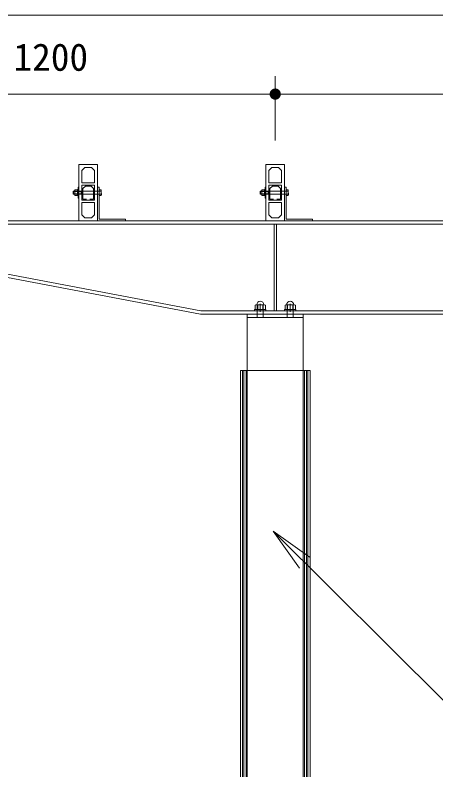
# Model space of a CAD drawing. Units: millimetres at full size, sheet at 1:40; details may follow other scales. Extents: x -800 to 17600, y -600 to 12480.
# Drawn here: x 1911 to 3037, y 3857 to 5874 of the extents above; entities that cross this region are included whole.
import ezdxf
from ezdxf.enums import TextEntityAlignment as Align

# ---------------------------------------------------------------- set-up
doc = ezdxf.new("R2010")
doc.units = ezdxf.units.MM
doc.header["$LTSCALE"] = 40
for name, color, linetype, lineweight in [('D-BMK-HTXT', 7, 'Continuous', 13), ('D-STR-DIM', 7, 'Continuous', 13), ('D-STR-HTXT', 7, 'Continuous', 13)]:
    doc.layers.add(name, color=color, linetype=linetype, lineweight=lineweight)
doc.styles.add('ＭＳ ゴシック', font='')
doc.styles.get('ＭＳ ゴシック').set_extended_font_data('MS Gothic')

# ---------------------------------------------------------------- blocks, each defined once
blk = doc.blocks.new('filled_dot')
at = {"color": 0, "linetype": 'Continuous', "lineweight": -2, "const_width": 1.25}
blk.add_lwpolyline([(-0.625, 0, 1), (0.625, 0, 1)], format="xyb", close=True, dxfattribs=at)
blk = doc.blocks.new('open_arrow')
at = {"color": 0, "linetype": 'Continuous', "lineweight": -2}
blk.add_lwpolyline([(7.5, 1.25), (0, 0), (7.5, -1.25)], dxfattribs=at)

msp = doc.modelspace()

# ---------------------------------------------------------------- linework, layer by layer
at = {"layer": 'D-BMK-HTXT'}
for p, q in [((2099.25, 5417.3), (2092.45, 5410.5)), ((2092.45, 5410.5), (2092.45, 5382.45)), ((2114.55, 5417.3), (2099.25, 5417.3)), ((2121.35, 5410.5), (2114.55, 5417.3)), ((2121.35, 5382.45), (2121.35, 5410.5)), ((2577.9, 5407.87), (2579.9, 5407.87)), ((2577.9, 5391.87), (2577.9, 5407.87)), ((2579.9, 5414.87), (2581.9, 5414.87)), ((2579.9, 5384.87), (2579.9, 5414.87)), ((2579.9, 5407.87), (2579.9, 5391.87)), ((2581.9, 5414.87), (2581.9, 5384.87)), ((2599.25, 5417.3), (2592.45, 5410.5)), ((2592.45, 5410.5), (2592.45, 5382.45)), ((2614.55, 5417.3), (2599.25, 5417.3)), ((2621.35, 5410.5), (2614.55, 5417.3)), ((2621.35, 5382.45), (2621.35, 5410.5)), ((2066.4, 5402.79), (2088.4, 5402.79)), ((2066.4, 5396.96), (2088.4, 5396.96)), ((2067.48, 5403.87), (2067.48, 5395.87)), ((2077.32, 5403.63), (2071.68, 5403.63)), ((2071.68, 5396.12), (2077.32, 5396.12)), ((2088.4, 5403.87), (2088.4, 5395.87)), ((2088.4, 5402.79), (2092.15, 5403.87)), ((2088.4, 5396.96), (2092.15, 5395.87)), ((2141.21, 5403.63), (2136.4, 5403.63)), ((2136.4, 5396.12), (2141.21, 5396.12)), ((2566.4, 5402.79), (2588.4, 5402.79)), ((2566.4, 5396.96), (2588.4, 5396.96)), ((2567.48, 5403.87), (2567.48, 5395.87)), ((2577.32, 5403.63), (2571.68, 5403.63)), ((2571.68, 5396.12), (2577.32, 5396.12)), ((2579.9, 5391.87), (2577.9, 5391.87)), ((2588.4, 5403.87), (2588.4, 5395.87)), ((2588.4, 5402.79), (2592.15, 5403.87)), ((2588.4, 5396.96), (2592.15, 5395.87)), ((2641.21, 5403.63), (2636.4, 5403.63)), ((2636.4, 5396.12), (2641.21, 5396.12)), ((2092.45, 5382.45), (2102.45, 5382.45)), ((2111.35, 5382.45), (2121.35, 5382.45)), ((2581.9, 5384.87), (2579.9, 5384.87)), ((2592.45, 5382.45), (2602.45, 5382.45)), ((2611.35, 5382.45), (2621.35, 5382.45)), ((2581.9, 5087.07), (2551.9, 5087.07)), ((2551.9, 5087.07), (2551.9, 5083.87)), ((2581.9, 5083.87), (2551.9, 5083.87)), ((2553.04, 5098.77), (2555.5, 5100.07)), ((2553.04, 5087.07), (2553.04, 5098.77)), ((2578.3, 5100.07), (2555.5, 5100.07)), ((2558.9, 5100.07), (2558.9, 5065.87)), ((2559.97, 5087.07), (2559.97, 5098.77)), ((2566.9, 5081.27), (2566.9, 5102.67)), ((2573.82, 5087.07), (2573.82, 5098.77)), ((2574.9, 5100.07), (2574.9, 5065.87)), ((2580.75, 5098.77), (2578.3, 5100.07)), ((2580.75, 5087.07), (2580.75, 5098.77)), ((2581.9, 5087.07), (2581.9, 5083.87)), ((2631.9, 5087.07), (2661.9, 5087.07)), ((2631.9, 5087.07), (2631.9, 5083.87)), ((2631.9, 5083.87), (2661.9, 5083.87)), ((2633.04, 5098.77), (2635.5, 5100.07)), ((2633.04, 5087.07), (2633.04, 5098.77)), ((2635.5, 5100.07), (2658.3, 5100.07)), ((2638.9, 5100.07), (2638.9, 5065.87)), ((2639.97, 5087.07), (2639.97, 5098.77)), ((2646.9, 5081.27), (2646.9, 5102.67)), ((2653.82, 5087.07), (2653.82, 5098.77)), ((2654.9, 5100.07), (2654.9, 5065.87)), ((2660.75, 5098.77), (2658.3, 5100.07)), ((2660.75, 5087.07), (2660.75, 5098.77)), ((2661.9, 5087.07), (2661.9, 5083.87)), ((2531.9, 4924.87), (2531.9, 5065.87)), ((2681.9, 4924.87), (2681.9, 5065.87)), ((2513.9, 4924.87), (2513.9, 2924.87)), ((2513.9, 4924.87), (2699.9, 4924.87)), ((2519.63, 4924.87), (2519.63, 2924.87)), ((2523.16, 4924.87), (2523.16, 2924.87)), ((2528.9, 4924.87), (2528.9, 2924.87)), ((2531.9, 2924.87), (2531.9, 4924.87)), ((2681.9, 2924.87), (2681.9, 4924.87)), ((2684.9, 4924.87), (2684.9, 2924.87)), ((2690.63, 4924.87), (2690.63, 2924.87)), ((2694.16, 4924.87), (2694.16, 2924.87)), ((2699.9, 4924.87), (2699.9, 2924.87))]:
    msp.add_line(p, q, dxfattribs=at)
for points in [[(2081.9, 5324.87), (2081.9, 5474.87), (2131.9, 5474.87), (2131.9, 5324.87)], [(2581.9, 5324.87), (2581.9, 5474.87), (2631.9, 5474.87), (2631.9, 5324.87)], [(2097.9, 5466.87), (2089.9, 5458.87), (2089.9, 5425.87), (2123.9, 5425.87), (2123.9, 5458.87), (2115.9, 5466.87)], [(2597.9, 5466.87), (2589.9, 5458.87), (2589.9, 5425.87), (2623.9, 5425.87), (2623.9, 5458.87), (2615.9, 5466.87)], [(2071.68, 5392.37), (2071.1, 5393.37), (2071.1, 5406.37), (2071.68, 5407.38), (2077.32, 5407.38), (2077.9, 5406.37), (2077.9, 5393.37), (2077.32, 5392.37)], [(2077.9, 5407.87), (2079.9, 5407.87), (2079.9, 5391.87), (2077.9, 5391.87)], [(2079.9, 5414.87), (2081.9, 5414.87), (2081.9, 5384.87), (2079.9, 5384.87)], [(2089.9, 5379.87), (2089.9, 5419.87), (2123.9, 5419.87), (2123.9, 5379.87)], [(2136.4, 5414.87), (2131.9, 5414.87), (2131.9, 5324.87), (2206.9, 5324.87), (2206.9, 5329.37), (2136.4, 5329.37)], [(2136.4, 5407.38), (2141.21, 5407.38), (2141.79, 5406.37), (2141.79, 5393.37), (2141.21, 5392.37), (2136.4, 5392.37)], [(2571.68, 5392.37), (2571.1, 5393.37), (2571.1, 5406.37), (2571.68, 5407.38), (2577.32, 5407.38), (2577.9, 5406.37), (2577.9, 5393.37), (2577.32, 5392.37)], [(2589.9, 5379.87), (2589.9, 5419.87), (2623.9, 5419.87), (2623.9, 5379.87)], [(2636.4, 5414.87), (2631.9, 5414.87), (2631.9, 5324.87), (2706.9, 5324.87), (2706.9, 5329.37), (2636.4, 5329.37)], [(2636.4, 5407.38), (2641.21, 5407.38), (2641.79, 5406.37), (2641.79, 5393.37), (2641.21, 5392.37), (2636.4, 5392.37)], [(2097.9, 5332.87), (2089.9, 5340.87), (2089.9, 5373.87), (2123.9, 5373.87), (2123.9, 5340.87), (2115.9, 5332.87)], [(2597.9, 5332.87), (2589.9, 5340.87), (2589.9, 5373.87), (2623.9, 5373.87), (2623.9, 5340.87), (2615.9, 5332.87)], [(1406.9, 5324.87), (1406.9, 5264.87), (2406.9, 5074.87), (6806.9, 5074.87), (7806.9, 5264.87), (7806.9, 5324.87)], [(1415.9, 5315.87), (1415.9, 5272.32), (2407.74, 5083.87), (6806.05, 5083.87), (7797.9, 5272.32), (7797.9, 5315.87)], [(2603.9, 5315.87), (2609.9, 5315.87), (2609.9, 5083.87), (2603.9, 5083.87)], [(2531.9, 5065.87), (2681.9, 5065.87), (2681.9, 5074.87), (2531.9, 5074.87)]]:
    msp.add_lwpolyline(points, close=True, dxfattribs=at)
for points in [[(2136.4, 5403.87), (2067.48, 5403.87), (2066.4, 5402.79), (2066.4, 5396.96), (2067.48, 5395.87), (2136.4, 5395.87)], [(2636.4, 5403.87), (2567.48, 5403.87), (2566.4, 5402.79), (2566.4, 5396.96), (2567.48, 5395.87), (2636.4, 5395.87)]]:
    msp.add_lwpolyline(points, dxfattribs=at)
for centre, radius, start, end in [((2566.9, 5100.07), 9.38, 0, 180), ((2646.89, 5100.07), 9.38, 0, 180), ((2556.5, 5095.2), 4.98, 45.90122, 78.32053), ((2566.9, 5080.96), 19.11, 68.74529, 111.25471), ((2577.29, 5095.2), 4.98, 101.67947, 134.09878), ((2636.5, 5095.2), 4.98, 45.90122, 78.32053), ((2646.9, 5080.96), 19.11, 68.74529, 111.25471), ((2657.29, 5095.2), 4.98, 101.67947, 134.09878)]:
    msp.add_arc(centre, radius, start, end, dxfattribs=at)
for points in [[(2141.21, 5407.38), (2141.24, 5407.22), (2141.35, 5406.75), (2141.39, 5406.59), (2141.42, 5406.43), (2141.52, 5405.96), (2141.55, 5405.8), (2141.58, 5405.64), (2141.67, 5405.16), (2141.7, 5405.01), (2141.72, 5404.85), (2141.78, 5404.37), (2141.8, 5404.21), (2141.82, 5403.98), (2141.86, 5403.31), (2141.86, 5403.08), (2141.87, 5402.86), (2141.87, 5402.18), (2141.87, 5401.95), (2141.86, 5401.73), (2141.85, 5401.05), (2141.85, 5400.82), (2141.84, 5400.59), (2141.84, 5399.91), (2141.84, 5399.68), (2141.85, 5399.41), (2141.88, 5398.59), (2141.9, 5398.32), (2141.92, 5398.05), (2141.99, 5397.23), (2142.02, 5396.96), (2142.05, 5396.69), (2142.15, 5395.87), (2142.18, 5395.6), (2142.22, 5395.33), (2142.33, 5394.51), (2142.36, 5394.24)], [(2641.21, 5407.38), (2641.24, 5407.22), (2641.35, 5406.75), (2641.39, 5406.59), (2641.42, 5406.43), (2641.52, 5405.96), (2641.55, 5405.8), (2641.58, 5405.64), (2641.67, 5405.16), (2641.7, 5405.01), (2641.72, 5404.85), (2641.78, 5404.37), (2641.8, 5404.21), (2641.82, 5403.98), (2641.86, 5403.31), (2641.86, 5403.08), (2641.87, 5402.86), (2641.87, 5402.18), (2641.87, 5401.95), (2641.86, 5401.73), (2641.85, 5401.05), (2641.85, 5400.82), (2641.84, 5400.59), (2641.84, 5399.91), (2641.84, 5399.68), (2641.85, 5399.41), (2641.88, 5398.59), (2641.9, 5398.32), (2641.92, 5398.05), (2641.99, 5397.23), (2642.02, 5396.96), (2642.05, 5396.69), (2642.15, 5395.87), (2642.18, 5395.6), (2642.22, 5395.33), (2642.33, 5394.51), (2642.36, 5394.24)], [(2071.68, 5392.37), (2071.64, 5392.52), (2071.53, 5393), (2071.5, 5393.16), (2071.46, 5393.31), (2071.36, 5393.79), (2071.33, 5393.95), (2071.3, 5394.1), (2071.21, 5394.58), (2071.19, 5394.74), (2071.16, 5394.9), (2071.1, 5395.38), (2071.08, 5395.54), (2071.06, 5395.76), (2071.03, 5396.44), (2071.02, 5396.66), (2071.01, 5396.89), (2071.01, 5397.57), (2071.02, 5397.79), (2071.02, 5398.02), (2071.03, 5398.7), (2071.04, 5398.93), (2071.04, 5399.15), (2071.04, 5399.83), (2071.04, 5400.06), (2071.03, 5400.33), (2071, 5401.15), (2070.98, 5401.43), (2070.96, 5401.7), (2070.89, 5402.51), (2070.86, 5402.79), (2070.83, 5403.06), (2070.73, 5403.87), (2070.7, 5404.14), (2070.66, 5404.42), (2070.56, 5405.23), (2070.52, 5405.5)], [(2077.32, 5392.37), (2077.35, 5392.52), (2077.46, 5393), (2077.5, 5393.16), (2077.53, 5393.31), (2077.63, 5393.79), (2077.66, 5393.95), (2077.69, 5394.1), (2077.78, 5394.58), (2077.81, 5394.74), (2077.83, 5394.9), (2077.89, 5395.38), (2077.91, 5395.54), (2077.93, 5395.76), (2077.97, 5396.44), (2077.97, 5396.66), (2077.98, 5396.89), (2077.98, 5397.57), (2077.98, 5397.79), (2077.98, 5398.02), (2077.96, 5398.7), (2077.96, 5398.93), (2077.95, 5399.15), (2077.95, 5399.83), (2077.95, 5400.06), (2077.96, 5400.33), (2077.99, 5401.15), (2078.01, 5401.43), (2078.03, 5401.7), (2078.1, 5402.51), (2078.13, 5402.79), (2078.16, 5403.06), (2078.26, 5403.87), (2078.29, 5404.15), (2078.33, 5404.42), (2078.44, 5405.23), (2078.47, 5405.5)], [(2571.68, 5392.37), (2571.64, 5392.52), (2571.53, 5393), (2571.5, 5393.16), (2571.46, 5393.31), (2571.36, 5393.79), (2571.33, 5393.95), (2571.3, 5394.1), (2571.21, 5394.58), (2571.19, 5394.74), (2571.16, 5394.9), (2571.1, 5395.38), (2571.08, 5395.54), (2571.06, 5395.76), (2571.03, 5396.44), (2571.02, 5396.66), (2571.01, 5396.89), (2571.01, 5397.57), (2571.02, 5397.79), (2571.02, 5398.02), (2571.03, 5398.7), (2571.04, 5398.93), (2571.04, 5399.15), (2571.04, 5399.83), (2571.04, 5400.06), (2571.03, 5400.33), (2571, 5401.15), (2570.98, 5401.43), (2570.96, 5401.7), (2570.89, 5402.51), (2570.86, 5402.79), (2570.83, 5403.06), (2570.73, 5403.87), (2570.7, 5404.14), (2570.66, 5404.42), (2570.56, 5405.23), (2570.52, 5405.5)], [(2577.32, 5392.37), (2577.35, 5392.52), (2577.46, 5393), (2577.5, 5393.16), (2577.53, 5393.31), (2577.63, 5393.79), (2577.66, 5393.95), (2577.69, 5394.1), (2577.78, 5394.58), (2577.81, 5394.74), (2577.83, 5394.9), (2577.89, 5395.38), (2577.91, 5395.54), (2577.93, 5395.76), (2577.97, 5396.44), (2577.97, 5396.66), (2577.98, 5396.89), (2577.98, 5397.57), (2577.98, 5397.79), (2577.98, 5398.02), (2577.96, 5398.7), (2577.96, 5398.93), (2577.95, 5399.15), (2577.95, 5399.83), (2577.95, 5400.06), (2577.96, 5400.33), (2577.99, 5401.15), (2578.01, 5401.43), (2578.03, 5401.7), (2578.1, 5402.51), (2578.13, 5402.79), (2578.16, 5403.06), (2578.26, 5403.87), (2578.29, 5404.15), (2578.33, 5404.42), (2578.44, 5405.23), (2578.47, 5405.5)]]:
    msp.add_open_spline(points, degree=3, knots=[0, 0, 0, 0, 1, 1, 1, 2, 2, 2, 3, 3, 3, 4, 4, 4, 5, 5, 5, 6, 6, 6, 7, 7, 7, 8, 8, 8, 9, 9, 9, 10, 10, 10, 11, 11, 11, 12, 12, 12, 12], dxfattribs=at)
at = {"layer": 'D-STR-DIM'}
for p, q in [((7806.9, 5874.36), (1406.9, 5874.36)), ((2606.9, 5538.87), (2606.9, 5711.28)), ((2606.9, 5578.87), (2606.9, 5711.28)), ((1406.9, 5663.28), (2606.9, 5663.28)), ((6606.9, 5663.28), (2606.9, 5663.28))]:
    msp.add_line(p, q, dxfattribs=at)
at = {"layer": 'D-STR-HTXT'}
msp.add_lwpolyline([(2601.12, 4495.05), (3062.41, 4037.15), (3182.41, 4037.15), (4419.19, 4037.15)], dxfattribs=at)

# ---------------------------------------------------------------- block references
at = {"layer": 'D-STR-DIM', "xscale": 12, "yscale": 12, "rotation": 180}
msp.add_blockref('filled_dot', (2606.9, 5663.28), dxfattribs=at)
at = {"layer": 'D-STR-DIM', "xscale": 12, "yscale": 12}
msp.add_blockref('filled_dot', (2606.9, 5663.28), dxfattribs=at)
at = {"layer": 'D-STR-HTXT', "xscale": 16, "yscale": 16, "rotation": 315.2}
msp.add_blockref('open_arrow', (2601.12, 4495.05), dxfattribs=at)

# ---------------------------------------------------------------- texts
at = {"layer": 'D-STR-DIM', "style": 'ＭＳ ゴシック'}
msp.add_text('1200', height=73.31, dxfattribs=at).set_placement((2006.9, 5798.79), align=Align.TOP_CENTER)

doc.saveas('drawing.dxf')
